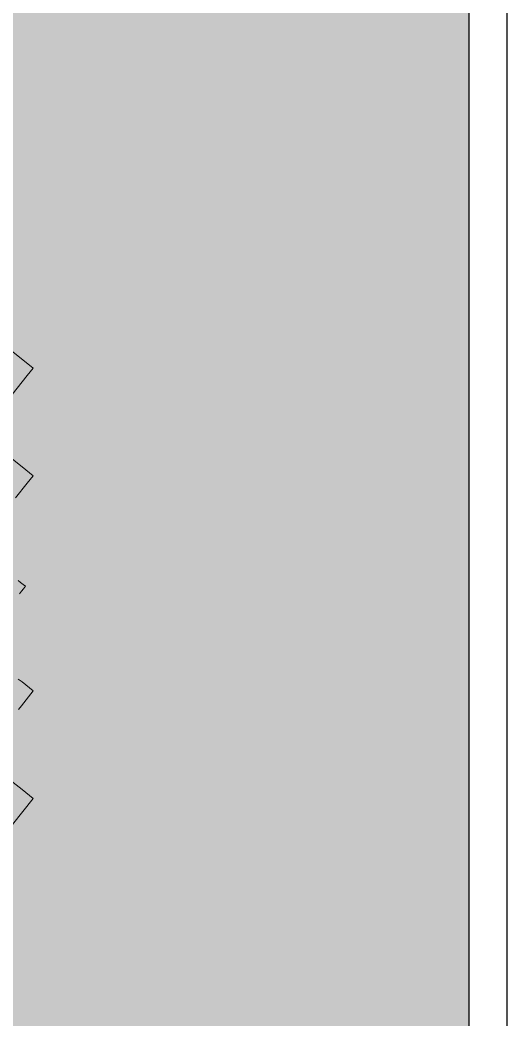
# Model space of a CAD drawing. Header units: millimetres. Extents: x -31757 to 121236, y -27283 to 59400.
# Drawn here: x 76393 to 84100, y 12460 to 28250 of the extents above; entities that cross this region are included whole.
import ezdxf

# ---------------------------------------------------------------- set-up
doc = ezdxf.new("R2010")
doc.units = ezdxf.units.MM
for name, color, linetype, lineweight in [('10_見えがかり', 7, 'Continuous', 13), ('30_敷地・外構', 8, 'Continuous', 9), ('90_図枠', 7, 'Continuous', 25)]:
    doc.layers.add(name, color=color, linetype=linetype, lineweight=lineweight)

msp = doc.modelspace()

# ---------------------------------------------------------------- hatches: boundary and pattern name
at = {"layer": '30_敷地・外構'}
msp.add_hatch(color=8, dxfattribs=at).paths.add_polyline_path([(13241, 12904), (13242, 907), (600, 908), (600, 58800), (83500, 58800), (83500, 903), (76239, 903), (76243, 56906), (43237, 56910)])

# ---------------------------------------------------------------- linework, layer by layer
at = {"layer": '10_見えがかり'}
for points in [[(75100, 23750), (75147, 23809), (75194, 23867), (76602, 22747), (76556, 22688), (76509, 22629), (75575, 21455), (75528, 21397), (75482, 21338), (74073, 22459), (74120, 22517), (74166, 22576), (75100, 23750)], [(76250, 21327), (76426, 21187), (76485, 21140), (76544, 21093), (76602, 21047), (76556, 20988), (76509, 20929), (76322, 20695)], [(76363, 19392), (76402, 19361), (76441, 19330), (76481, 19299), (76449, 19260), (76418, 19220), (76387, 19181)], [(76367, 17833), (76426, 17787), (76602, 17647), (76415, 17412), (76369, 17353)], [(76191, 16274), (76426, 16087), (76485, 16040), (76543, 15993), (76602, 15947), (76275, 15536)]]:
    msp.add_lwpolyline(points, dxfattribs=at)
at = {"layer": '30_敷地・外構'}
msp.add_lwpolyline([(13241, 12904), (13242, 907), (600, 908), (600, 58800), (83500, 58800), (83500, 903), (76239, 903), (76243, 56906), (43237, 56910), (13241, 12904)], dxfattribs=at)
at = {"layer": '90_図枠'}
for points in [[(0, 0), (84100, 0), (84100, 59400), (0, 59400)], [(600, 600), (83500, 600), (83500, 58800), (600, 58800)]]:
    msp.add_lwpolyline(points, close=True, dxfattribs=at)

doc.saveas('drawing.dxf')
